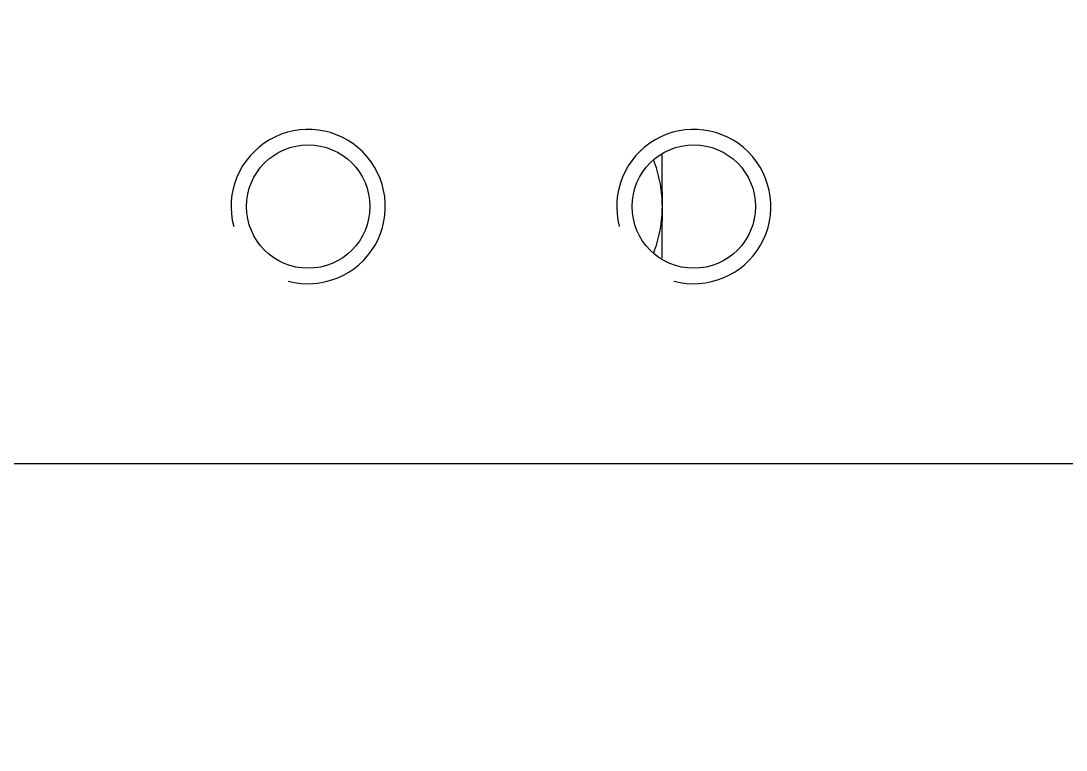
# Model space of a CAD drawing. Extents: x -50 to 48714, y -13211 to 6743.
# Drawn here: x 25989.82 to 26030.48, y -11607.4 to -11579.05 of the extents above; entities that cross this region are included whole.
import ezdxf

# ---------------------------------------------------------------- set-up
doc = ezdxf.new("R2010")
doc.units = 0
doc.header["$LTSCALE"] = 50
doc.layers.get('0').update_dxf_attribs({"linetype": 'CONTINUOUS'})

# ---------------------------------------------------------------- blocks, each defined once
blk = doc.blocks.new('SMAF_UE46_S')
blk.add_line((110.4356385800002, -45), (-88.43563858000016, -45))
for centre, radius in [((11, -40.5), 126.5), ((11, -40.5), 111.15), ((11, -40.5), 108.5), ((11, -40.5), 100.5), ((11, -40.5), 99.65), ((1, -35), 2.4), ((16, -35), 2.4)]:
    blk.add_circle(centre, radius)
for centre in [(1, -35), (16, -35)]:
    blk.add_arc(centre, 3, 255.0000000000056, 194.9999999999945)
for points, start_tangent, end_tangent in [([(14.77703151830065, -35), (14.70108231910035, -34.13167972270003), (14.47557322969988, -33.28983133939983), (14.44554176720067, -33.2094586170997)], (0, 1), (-0.3580481899326206, 0.9337031078913545)), ([(14.77703151830065, -34.99999999949978), (14.77627160620068, -34.28912768109967), (14.77402962060023, -33.57672244800006), (14.77115501949993, -32.99015966799971)], (0, 1), (-0.005636250815999177, 0.9999841162122223)), ([(14.44554176749989, -36.7905413819999), (14.4755732499998, -36.71016860500004), (14.70108232429993, -35.86832024809974), (14.77703151830065, -35)], (0.3580481899430086, 0.9337031078873709), (-2.733937578808612e-10, 1)), ([(14.77115501739991, -37.00984069009974), (14.77405152790016, -36.41797385790005), (14.77628551250018, -35.70430558569979), (14.77703151830065, -34.99999999949978)], (0.005636243130263099, 0.9999841162555417), (0, 1))]:
    blk.add_spline(points, degree=3, dxfattribs=dict(start_tangent=start_tangent, end_tangent=end_tangent))

msp = doc.modelspace()

# ---------------------------------------------------------------- block references
msp.add_blockref('SMAF_UE46_S', (26000, -11551.26479832091))

doc.saveas('drawing.dxf')
